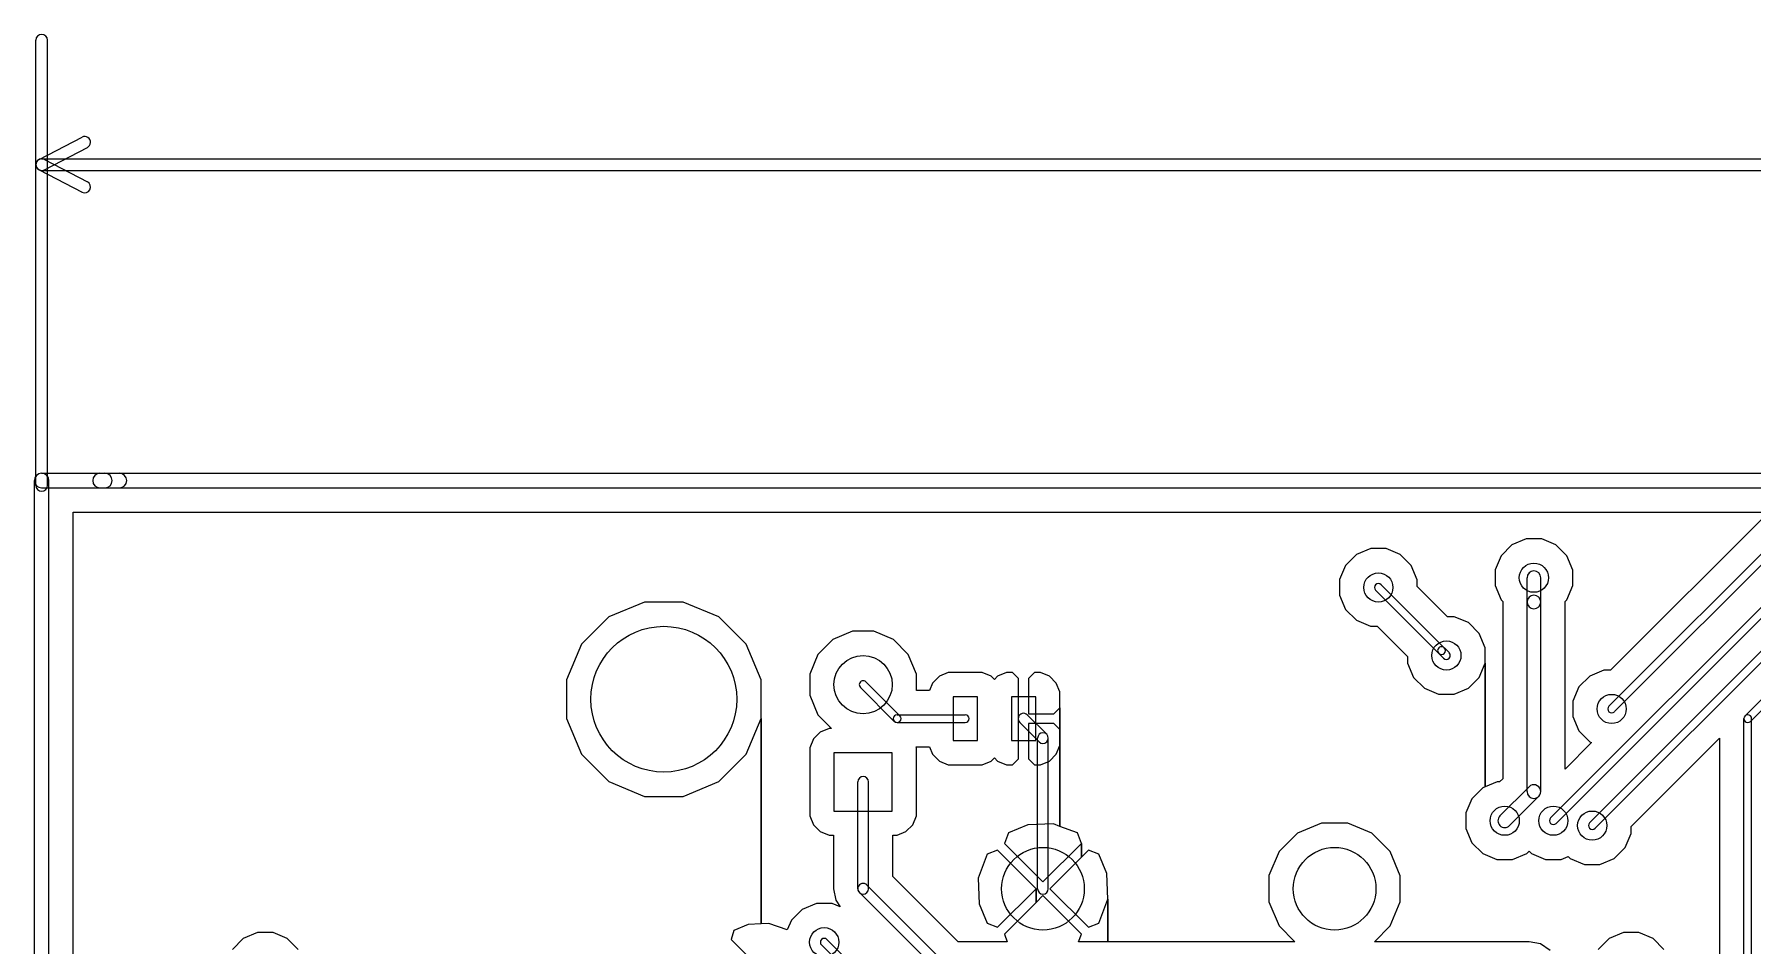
# Model space of a CAD drawing. Extents: x -29274 to 69862, y 24345 to 162744.
# Drawn here: x -8575 to 9100, y 72985 to 82360 of the extents above; entities that cross this region are included whole.
import ezdxf

# ---------------------------------------------------------------- set-up
doc = ezdxf.new("R2010")
doc.units = 0
doc.layers.add('BLACK', color=1, linetype='CONTINUOUS')

msp = doc.modelspace()

# ---------------------------------------------------------------- linework, layer by layer
at = {"layer": 'BLACK'}
for p, q in [((-8560, 77720), (-8560, 82300)), ((-8440, 77720), (-8440, 82300)), ((-8527, 81074), (-8085, 81303)), ((-8471, 80967), (-8029, 81196)), ((-8527, 80966), (-8085, 80737)), ((-8500, 81080), (61650, 81080)), ((-8500, 80960), (61650, 80960)), ((-8471, 81073), (-8029, 80844)), ((-8575, 26120), (-8575, 77770)), ((-8500, 77845), (-7700, 77845)), ((-8500, 77845), (-7850, 77845)), ((-8425, 26120), (-8425, 77770)), ((-7900, 77845), (61650, 77845)), ((-8500, 77695), (-7700, 77695)), ((-8500, 77695), (-7850, 77695)), ((-7900, 77695), (61650, 77695)), ((9821, 77648), (7622, 75449)), ((-8175, 26230), (-8175, 77445)), ((-8175, 77445), (-7900, 77445)), ((-8175, 26230), (-8175, 77445)), ((-8175, 77445), (-7900, 77445)), ((-7900, 77445), (-7850, 77445)), ((-7900, 77445), (-7850, 77445)), ((-7850, 77445), (-7700, 77445)), ((-7850, 77445), (-7700, 77445)), ((-7700, 77445), (9265, 77445)), ((-7700, 77445), (9265, 77445)), ((7022, 74299), (10171, 77448)), ((9265, 77445), (7639, 75819)), ((9265, 77445), (7639, 75819)), ((9878, 77591), (7679, 75392)), ((7079, 74242), (10228, 77391)), ((5171, 77069), (5024, 77008)), ((5171, 77069), (5024, 77008)), ((5330, 77069), (5171, 77069)), ((5330, 77069), (5171, 77069)), ((5476, 77008), (5330, 77069)), ((5476, 77008), (5330, 77069)), ((6624, 77108), (6512, 76996)), ((6624, 77108), (6512, 76996)), ((6771, 77169), (6624, 77108)), ((6771, 77169), (6624, 77108)), ((6930, 77169), (6771, 77169)), ((6930, 77169), (6771, 77169)), ((7076, 77108), (6930, 77169)), ((7076, 77108), (6930, 77169)), ((7188, 76996), (7076, 77108)), ((7188, 76996), (7076, 77108)), ((7422, 74249), (10371, 77198)), ((7479, 74192), (10428, 77141)), ((4912, 76896), (4851, 76750)), ((4912, 76896), (4851, 76750)), ((5024, 77008), (4912, 76896)), ((5024, 77008), (4912, 76896)), ((5588, 76896), (5476, 77008)), ((5588, 76896), (5476, 77008)), ((5649, 76749), (5588, 76896)), ((5649, 76749), (5588, 76896)), ((6512, 76996), (6451, 76850)), ((6512, 76996), (6451, 76850)), ((7249, 76849), (7188, 76996)), ((7249, 76849), (7188, 76996)), ((9022, 75349), (10621, 76948)), ((9079, 75292), (10678, 76891)), ((4851, 76750), (4851, 76591)), ((4851, 76750), (4851, 76591)), ((5649, 76681), (5649, 76749)), ((5649, 76681), (5649, 76749)), ((6451, 76850), (6451, 76691)), ((6451, 76850), (6451, 76691)), ((6780, 76520), (6780, 76770)), ((6920, 76520), (6920, 76770)), ((7249, 76690), (7249, 76849)), ((7249, 76690), (7249, 76849)), ((4851, 76591), (4912, 76444)), ((4851, 76591), (4912, 76444)), ((5222, 76641), (5871, 75992)), ((5279, 76698), (5928, 76049)), ((5961, 76369), (5649, 76681)), ((5961, 76369), (5649, 76681)), ((6451, 76691), (6512, 76544)), ((6451, 76691), (6512, 76544)), ((6512, 76544), (6530, 76526)), ((6512, 76544), (6530, 76526)), ((7170, 76526), (7188, 76544)), ((7170, 76526), (7188, 76544)), ((7188, 76544), (7249, 76690)), ((7188, 76544), (7249, 76690)), ((-2666, 76368), (-2947, 76087)), ((-2666, 76368), (-2947, 76087)), ((-2298, 76520), (-2666, 76368)), ((-2298, 76520), (-2666, 76368)), ((-1900, 76520), (-2298, 76520)), ((-1900, 76520), (-2298, 76520)), ((-1533, 76367), (-1900, 76520)), ((-1533, 76367), (-1900, 76520)), ((-1252, 76086), (-1533, 76367)), ((-1252, 76086), (-1533, 76367)), ((4912, 76444), (5024, 76332)), ((4912, 76444), (5024, 76332)), ((6030, 76369), (5961, 76369)), ((6030, 76369), (5961, 76369)), ((6176, 76308), (6030, 76369)), ((6176, 76308), (6030, 76369)), ((6530, 76526), (6530, 76520)), ((6530, 76526), (6530, 76520)), ((6530, 76520), (6530, 74702)), ((6530, 76520), (6530, 74702)), ((6780, 74570), (6780, 76520)), ((6920, 74570), (6920, 76520)), ((7170, 76520), (7170, 76526)), ((7170, 76520), (7170, 76526)), ((7170, 74801), (7170, 76520)), ((7170, 74801), (7170, 76520)), ((-159, 76219), (-361, 76135)), ((-159, 76219), (-361, 76135)), ((59, 76219), (-159, 76219)), ((59, 76219), (-159, 76219)), ((261, 76135), (59, 76219)), ((261, 76135), (59, 76219)), ((5024, 76332), (5170, 76271)), ((5024, 76332), (5170, 76271)), ((5170, 76271), (5239, 76271)), ((5170, 76271), (5239, 76271)), ((5239, 76271), (5551, 75959)), ((5239, 76271), (5551, 75959)), ((6288, 76196), (6176, 76308)), ((6288, 76196), (6176, 76308)), ((6349, 76049), (6288, 76196)), ((6349, 76049), (6288, 76196)), ((-2947, 76087), (-3100, 75720)), ((-2947, 76087), (-3100, 75720)), ((-1100, 75718), (-1252, 76086)), ((-1100, 75718), (-1252, 76086)), ((-361, 76135), (-515, 75981)), ((-361, 76135), (-515, 75981)), ((415, 75981), (261, 76135)), ((415, 75981), (261, 76135)), ((5978, 75999), (5929, 76048)), ((6349, 75890), (6349, 76049)), ((6349, 75890), (6349, 76049)), ((-515, 75981), (-599, 75779)), ((-515, 75981), (-599, 75779)), ((499, 75779), (415, 75981)), ((499, 75779), (415, 75981)), ((5551, 75959), (5551, 75891)), ((5551, 75959), (5551, 75891)), ((5551, 75891), (5612, 75744)), ((5551, 75891), (5612, 75744)), ((5921, 75942), (5872, 75991)), ((6288, 75744), (6349, 75890)), ((6288, 75744), (6349, 75890)), ((6349, 74619), (6349, 75890)), ((6349, 75890), (6349, 74619)), ((6349, 74619), (6349, 75890)), ((6349, 75890), (6349, 74619)), ((-3100, 75720), (-3100, 75322)), ((-3100, 75720), (-3100, 75322)), ((-1100, 75320), (-1100, 75718)), ((-1100, 75320), (-1100, 75718)), ((-599, 75779), (-599, 75561)), ((-599, 75779), (-599, 75561)), ((328, 75349), (-21, 75698)), ((499, 75610), (499, 75779)), ((499, 75610), (499, 75779)), ((664, 75686), (632, 75610)), ((664, 75686), (632, 75610)), ((734, 75756), (664, 75686)), ((734, 75756), (664, 75686)), ((826, 75794), (734, 75756)), ((826, 75794), (734, 75756)), ((1076, 75794), (826, 75794)), ((1076, 75794), (826, 75794)), ((1175, 75794), (1076, 75794)), ((1175, 75794), (1076, 75794)), ((1266, 75756), (1175, 75794)), ((1266, 75756), (1175, 75794)), ((1300, 75722), (1266, 75756)), ((1300, 75722), (1266, 75756)), ((1334, 75756), (1300, 75722)), ((1334, 75756), (1300, 75722)), ((1426, 75794), (1334, 75756)), ((1426, 75794), (1334, 75756)), ((1488, 75795), (1426, 75794)), ((1488, 75795), (1426, 75794)), ((1550, 75733), (1488, 75795)), ((1550, 75733), (1488, 75795)), ((1550, 75420), (1550, 75733)), ((1550, 75420), (1550, 75733)), ((1712, 75795), (1650, 75733)), ((1712, 75795), (1650, 75733)), ((1650, 75733), (1650, 75370)), ((1650, 75733), (1650, 75370)), ((1774, 75794), (1712, 75795)), ((1774, 75794), (1712, 75795)), ((1866, 75756), (1774, 75794)), ((1866, 75756), (1774, 75794)), ((1936, 75686), (1866, 75756)), ((1936, 75686), (1866, 75756)), ((1974, 75595), (1936, 75686)), ((1974, 75595), (1936, 75686)), ((5612, 75744), (5724, 75632)), ((5612, 75744), (5724, 75632)), ((6176, 75632), (6288, 75744)), ((6176, 75632), (6288, 75744)), ((7424, 75758), (7312, 75646)), ((7424, 75758), (7312, 75646)), ((7571, 75819), (7424, 75758)), ((7571, 75819), (7424, 75758)), ((7639, 75819), (7571, 75819)), ((7639, 75819), (7571, 75819)), ((-599, 75561), (-515, 75359)), ((-599, 75561), (-515, 75359)), ((271, 75292), (-78, 75641)), ((632, 75610), (499, 75610)), ((632, 75610), (499, 75610)), ((875, 75545), (875, 75095)), ((1125, 75545), (875, 75545)), ((1125, 75095), (1125, 75545)), ((1475, 75545), (1475, 75095)), ((1725, 75545), (1475, 75545)), ((1725, 75095), (1725, 75545)), ((1974, 75496), (1974, 75595)), ((1974, 75496), (1974, 75595)), ((1975, 75432), (1974, 75496)), ((1975, 75432), (1974, 75496)), ((5724, 75632), (5870, 75571)), ((5724, 75632), (5870, 75571)), ((5870, 75571), (6029, 75571)), ((5870, 75571), (6029, 75571)), ((6029, 75571), (6176, 75632)), ((6029, 75571), (6176, 75632)), ((7312, 75646), (7251, 75500)), ((7312, 75646), (7251, 75500)), ((7251, 75500), (7251, 75341)), ((7251, 75500), (7251, 75341)), ((-3100, 75322), (-2948, 74954)), ((-3100, 75322), (-2948, 74954)), ((-1253, 74953), (-1100, 75320)), ((-1253, 74953), (-1100, 75320)), ((-1100, 73209), (-1100, 75320)), ((-1100, 75320), (-1100, 73209)), ((-1100, 73209), (-1100, 75320)), ((-1100, 75320), (-1100, 73209)), ((-515, 75359), (-375, 75219)), ((-515, 75359), (-375, 75219)), ((300, 75360), (1000, 75360)), ((1550, 75370), (1550, 75420)), ((1550, 75370), (1550, 75420)), ((1550, 75270), (1550, 75370)), ((1550, 75270), (1550, 75370)), ((1839, 75159), (1639, 75359)), ((1650, 75370), (1913, 75370)), ((1650, 75370), (1913, 75370)), ((1913, 75370), (1975, 75432)), ((1913, 75370), (1975, 75432)), ((1975, 75208), (1975, 75432)), ((1975, 75432), (1975, 75208)), ((1975, 75208), (1975, 75432)), ((1975, 75432), (1975, 75208)), ((7251, 75341), (7312, 75194)), ((7251, 75341), (7312, 75194)), ((9010, 68970), (9010, 75320)), ((9090, 68970), (9090, 75320)), ((-491, 75181), (-561, 75111)), ((-491, 75181), (-561, 75111)), ((-399, 75219), (-491, 75181)), ((-399, 75219), (-491, 75181)), ((-375, 75219), (-399, 75219)), ((-375, 75219), (-399, 75219)), ((300, 75280), (1000, 75280)), ((1550, 75220), (1550, 75270)), ((1550, 75220), (1550, 75270)), ((1550, 74907), (1550, 75220)), ((1550, 74907), (1550, 75220)), ((1761, 75081), (1561, 75281)), ((1913, 75270), (1650, 75270)), ((1650, 75270), (1650, 74907)), ((1913, 75270), (1650, 75270)), ((1650, 75270), (1650, 74907)), ((1745, 73570), (1745, 75120)), ((1855, 73570), (1855, 75120)), ((1975, 75208), (1913, 75270)), ((1975, 75208), (1913, 75270)), ((1974, 75144), (1975, 75208)), ((1974, 75144), (1975, 75208)), ((1974, 75045), (1974, 75144)), ((1974, 75045), (1974, 75144)), ((1975, 74212), (1975, 75208)), ((1975, 75208), (1975, 74212)), ((1975, 74212), (1975, 75208)), ((1975, 75208), (1975, 74212)), ((7312, 75194), (7424, 75082)), ((7312, 75194), (7424, 75082)), ((7849, 74209), (8760, 75120)), ((7849, 74209), (8760, 75120)), ((8760, 75120), (8760, 72057)), ((8760, 75120), (8760, 72057)), ((-2948, 74954), (-2667, 74673)), ((-2948, 74954), (-2667, 74673)), ((-1534, 74672), (-1253, 74953)), ((-1534, 74672), (-1253, 74953)), ((-561, 75111), (-599, 75020)), ((-561, 75111), (-599, 75020)), ((-599, 75020), (-599, 74921)), ((-599, 75020), (-599, 74921)), ((250, 74970), (-350, 74970)), ((-350, 74970), (-350, 74370)), ((250, 74370), (250, 74970)), ((499, 75019), (494, 75030)), ((494, 75030), (632, 75030)), ((499, 75019), (494, 75030)), ((494, 75030), (632, 75030)), ((499, 74419), (499, 75019)), ((499, 74419), (499, 75019)), ((632, 75030), (664, 74954)), ((632, 75030), (664, 74954)), ((664, 74954), (734, 74884)), ((664, 74954), (734, 74884)), ((875, 75095), (1125, 75095)), ((1475, 75095), (1725, 75095)), ((1866, 74884), (1936, 74954)), ((1866, 74884), (1936, 74954)), ((1936, 74954), (1974, 75045)), ((1936, 74954), (1974, 75045)), ((7443, 75074), (7170, 74801)), ((7443, 75074), (7170, 74801)), ((7424, 75082), (7443, 75074)), ((7424, 75082), (7443, 75074)), ((-599, 74921), (-599, 74321)), ((-599, 74921), (-599, 74321)), ((734, 74884), (825, 74846)), ((734, 74884), (825, 74846)), ((825, 74846), (924, 74846)), ((825, 74846), (924, 74846)), ((924, 74846), (1174, 74846)), ((924, 74846), (1174, 74846)), ((1174, 74846), (1266, 74884)), ((1174, 74846), (1266, 74884)), ((1266, 74884), (1300, 74918)), ((1266, 74884), (1300, 74918)), ((1300, 74918), (1334, 74884)), ((1300, 74918), (1334, 74884)), ((1334, 74884), (1426, 74846)), ((1334, 74884), (1426, 74846)), ((1426, 74846), (1488, 74845)), ((1426, 74846), (1488, 74845)), ((1488, 74845), (1550, 74907)), ((1488, 74845), (1550, 74907)), ((1650, 74907), (1712, 74845)), ((1650, 74907), (1712, 74845)), ((1712, 74845), (1774, 74846)), ((1712, 74845), (1774, 74846)), ((1774, 74846), (1866, 74884)), ((1774, 74846), (1866, 74884)), ((-2667, 74673), (-2300, 74520)), ((-2667, 74673), (-2300, 74520)), ((-1902, 74520), (-1534, 74672)), ((-1902, 74520), (-1534, 74672)), ((-105, 73570), (-105, 74670)), ((5, 73570), (5, 74670)), ((6324, 74608), (6212, 74496)), ((6324, 74608), (6212, 74496)), ((6349, 74619), (6324, 74608)), ((6349, 74619), (6324, 74608)), ((6471, 74669), (6349, 74619)), ((6471, 74669), (6349, 74619)), ((6497, 74669), (6471, 74669)), ((6497, 74669), (6471, 74669)), ((6530, 74702), (6497, 74669)), ((6530, 74702), (6497, 74669)), ((6501, 74320), (6800, 74619)), ((-2300, 74520), (-1902, 74520)), ((-2300, 74520), (-1902, 74520)), ((499, 74320), (499, 74419)), ((499, 74320), (499, 74419)), ((6212, 74496), (6151, 74350)), ((6212, 74496), (6151, 74350)), ((6600, 74221), (6899, 74520)), ((-599, 74321), (-561, 74229)), ((-599, 74321), (-561, 74229)), ((-350, 74370), (250, 74370)), ((461, 74229), (499, 74320)), ((461, 74229), (499, 74320)), ((1908, 74237), (1644, 74228)), ((1908, 74237), (1644, 74228)), ((1975, 74212), (1908, 74237)), ((1975, 74212), (1908, 74237)), ((4666, 74245), (4418, 74142)), ((4666, 74245), (4418, 74142)), ((4935, 74245), (4666, 74245)), ((4935, 74245), (4666, 74245)), ((5183, 74142), (4935, 74245)), ((5183, 74142), (4935, 74245)), ((6151, 74350), (6151, 74191)), ((6151, 74350), (6151, 74191)), ((-561, 74229), (-491, 74159)), ((-561, 74229), (-491, 74159)), ((-491, 74159), (-400, 74121)), ((-491, 74159), (-400, 74121)), ((-400, 74121), (-355, 74121)), ((-400, 74121), (-355, 74121)), ((-355, 74121), (-355, 73570)), ((-355, 74121), (-355, 73570)), ((255, 73697), (255, 74121)), ((255, 74121), (299, 74121)), ((255, 73697), (255, 74121)), ((255, 74121), (299, 74121)), ((299, 74121), (391, 74159)), ((299, 74121), (391, 74159)), ((391, 74159), (461, 74229)), ((391, 74159), (461, 74229)), ((1445, 74144), (1404, 74037)), ((1445, 74144), (1404, 74037)), ((1644, 74228), (1445, 74144)), ((1644, 74228), (1445, 74144)), ((2155, 74144), (1975, 74212)), ((2155, 74144), (1975, 74212)), ((2196, 74037), (2155, 74144)), ((2196, 74037), (2155, 74144)), ((4418, 74142), (4228, 73953)), ((4418, 74142), (4228, 73953)), ((5372, 73952), (5183, 74142)), ((5372, 73952), (5183, 74142)), ((6151, 74191), (6212, 74044)), ((6151, 74191), (6212, 74044)), ((7788, 73994), (7849, 74140)), ((7788, 73994), (7849, 74140)), ((7849, 74140), (7849, 74209)), ((7849, 74140), (7849, 74209)), ((1226, 73925), (1133, 73678)), ((1226, 73925), (1133, 73678)), ((1333, 73966), (1226, 73925)), ((1333, 73966), (1226, 73925)), ((1729, 73570), (1333, 73966)), ((1729, 73570), (1333, 73966)), ((1404, 74037), (1800, 73641)), ((1404, 74037), (1800, 73641)), ((1800, 73641), (2196, 74037)), ((1800, 73641), (2196, 74037)), ((2196, 73895), (1871, 73570)), ((2196, 73895), (1871, 73570)), ((2196, 73895), (2196, 74037)), ((2196, 74037), (2196, 73895)), ((2196, 73895), (2196, 74037)), ((2196, 74037), (2196, 73895)), ((2267, 73966), (2196, 73895)), ((2267, 73966), (2196, 73895)), ((2374, 73925), (2267, 73966)), ((2374, 73925), (2267, 73966)), ((2458, 73726), (2374, 73925)), ((2458, 73726), (2374, 73925)), ((4228, 73953), (4125, 73705)), ((4228, 73953), (4125, 73705)), ((5475, 73704), (5372, 73952)), ((5475, 73704), (5372, 73952)), ((6212, 74044), (6324, 73932)), ((6212, 74044), (6324, 73932)), ((6324, 73932), (6470, 73871)), ((6324, 73932), (6470, 73871)), ((6629, 73871), (6776, 73932)), ((6629, 73871), (6776, 73932)), ((6776, 73932), (6800, 73956)), ((6776, 73932), (6800, 73956)), ((6800, 73956), (6824, 73932)), ((6800, 73956), (6824, 73932)), ((6824, 73932), (6970, 73871)), ((6824, 73932), (6970, 73871)), ((7129, 73871), (7203, 73903)), ((7129, 73871), (7203, 73903)), ((7203, 73903), (7224, 73882)), ((7203, 73903), (7224, 73882)), ((7224, 73882), (7370, 73821)), ((7224, 73882), (7370, 73821)), ((7529, 73821), (7676, 73882)), ((7529, 73821), (7676, 73882)), ((7676, 73882), (7788, 73994)), ((7676, 73882), (7788, 73994)), ((2467, 73462), (2458, 73726)), ((2467, 73462), (2458, 73726)), ((4125, 73705), (4125, 73436)), ((4125, 73705), (4125, 73436)), ((6470, 73871), (6629, 73871)), ((6470, 73871), (6629, 73871)), ((6970, 73871), (7129, 73871)), ((6970, 73871), (7129, 73871)), ((7370, 73821), (7529, 73821)), ((7370, 73821), (7529, 73821)), ((-355, 73570), (-332, 73453)), ((-355, 73570), (-332, 73453)), ((711, 72732), (-88, 73531)), ((788, 72809), (-11, 73608)), ((926, 73025), (255, 73697)), ((926, 73025), (255, 73697)), ((1133, 73678), (1142, 73414)), ((1133, 73678), (1142, 73414)), ((1333, 73174), (1729, 73570)), ((1333, 73174), (1729, 73570)), ((1729, 73428), (1729, 73570)), ((1729, 73570), (1729, 73428)), ((1729, 73428), (1729, 73570)), ((1729, 73570), (1729, 73428)), ((1871, 73570), (2267, 73174)), ((1871, 73570), (2267, 73174)), ((5475, 73435), (5475, 73704)), ((5475, 73435), (5475, 73704)), ((-676, 73358), (-788, 73246)), ((-676, 73358), (-788, 73246)), ((-529, 73419), (-676, 73358)), ((-529, 73419), (-676, 73358)), ((-370, 73419), (-529, 73419)), ((-370, 73419), (-529, 73419)), ((-286, 73384), (-370, 73419)), ((-286, 73384), (-370, 73419)), ((-332, 73453), (-286, 73384)), ((-332, 73453), (-286, 73384)), ((1142, 73414), (1226, 73215)), ((1142, 73414), (1226, 73215)), ((1729, 73428), (1404, 73103)), ((1729, 73428), (1404, 73103)), ((1800, 73499), (1729, 73428)), ((1800, 73499), (1729, 73428)), ((2196, 73103), (1800, 73499)), ((2196, 73103), (1800, 73499)), ((2374, 73215), (2467, 73462)), ((2374, 73215), (2467, 73462)), ((2467, 73025), (2467, 73462)), ((2467, 73462), (2467, 73025)), ((2467, 73025), (2467, 73462)), ((2467, 73462), (2467, 73025)), ((4125, 73436), (4228, 73188)), ((4125, 73436), (4228, 73188)), ((5372, 73187), (5475, 73435)), ((5372, 73187), (5475, 73435)), ((-1234, 73202), (-1381, 73142)), ((-1234, 73202), (-1381, 73142)), ((-1100, 73209), (-1234, 73202)), ((-1100, 73209), (-1234, 73202)), ((-1021, 73213), (-1100, 73209)), ((-1021, 73213), (-1100, 73209)), ((-830, 73146), (-1021, 73213)), ((-830, 73146), (-1021, 73213)), ((-788, 73246), (-830, 73146)), ((-788, 73246), (-830, 73146)), ((1226, 73215), (1333, 73174)), ((1226, 73215), (1333, 73174)), ((2267, 73174), (2374, 73215)), ((2267, 73174), (2374, 73215)), ((4228, 73188), (4390, 73025)), ((4228, 73188), (4390, 73025)), ((5209, 73025), (5372, 73187)), ((5209, 73025), (5372, 73187)), ((-6426, 73058), (-6538, 72946)), ((-6426, 73058), (-6538, 72946)), ((-6279, 73119), (-6426, 73058)), ((-6279, 73119), (-6426, 73058)), ((-6120, 73119), (-6279, 73119)), ((-6120, 73119), (-6279, 73119)), ((-5974, 73058), (-6120, 73119)), ((-5974, 73058), (-6120, 73119)), ((-5862, 72946), (-5974, 73058)), ((-5862, 72946), (-5974, 73058)), ((-1381, 73142), (-1408, 73048)), ((-1381, 73142), (-1408, 73048)), ((-1408, 73048), (-1135, 72776)), ((-1408, 73048), (-1135, 72776)), ((-422, 73048), (28, 72598)), ((1433, 73025), (926, 73025)), ((1433, 73025), (926, 73025)), ((1404, 73103), (1433, 73025)), ((1404, 73103), (1433, 73025)), ((2166, 73025), (2196, 73103)), ((2166, 73025), (2196, 73103)), ((2467, 73025), (2166, 73025)), ((2467, 73025), (2166, 73025)), ((4390, 73025), (2467, 73025)), ((4390, 73025), (2467, 73025)), ((6800, 73025), (5209, 73025)), ((6800, 73025), (5209, 73025)), ((6917, 73002), (6800, 73025)), ((6917, 73002), (6800, 73025)), ((7016, 72936), (6917, 73002)), ((7016, 72936), (6917, 73002)), ((7624, 73058), (7512, 72946)), ((7624, 73058), (7512, 72946)), ((7771, 73119), (7624, 73058)), ((7771, 73119), (7624, 73058)), ((7930, 73119), (7771, 73119)), ((7930, 73119), (7771, 73119)), ((8076, 73058), (7930, 73119)), ((8076, 73058), (7930, 73119)), ((8188, 72946), (8076, 73058)), ((8188, 72946), (8076, 73058)), ((-478, 72992), (-28, 72542))]:
    msp.add_line(p, q, dxfattribs=at)
for centre, radius in [((6850, 76770), 150), ((5250, 76670), 150), ((-2100, 75520), 750), ((5950, 75970), 150), ((-50, 75670), 300), ((7650, 75420), 150), ((6550, 74270), 150), ((7050, 74270), 150), ((7450, 74220), 150), ((1800, 73570), 425), ((4800, 73570), 425), ((-450, 73020), 150)]:
    msp.add_circle(centre, radius, dxfattribs=at)
for centre, radius, start, end in [((-8500, 82300), 60, 360, 540), ((-8057, 81250), 60, 297, 477), ((-8500, 81020), 60, 90, 270), ((-8499, 81020), 60, 62, 242), ((-8499, 81020), 60, 117, 297), ((-8057, 80790), 60, 242, 422), ((-8500, 77770), 75, 90, 270), ((-8500, 77770), 75, 360, 540), ((-8500, 77770), 75, 90, 270), ((-7900, 77770), 75, 90, 270), ((-7850, 77770), 75, 270, 450), ((-7700, 77770), 75, 270, 450), ((-8500, 77720), 60, 180, 360), ((5250, 76670), 40, 45, 225), ((6850, 76770), 70, 360, 540), ((6850, 76520), 70, 360, 540), ((6850, 76520), 70, 180, 360), ((5900, 76020), 40, 405, 585), ((5900, 76020), 40, 225, 405), ((5950, 75970), 40, 225, 405), ((-50, 75670), 40, 405, 585), ((300, 75320), 40, 90, 270), ((300, 75320), 40, 225, 405), ((1000, 75320), 40, 270, 450), ((1600, 75320), 55, 405, 585), ((7650, 75420), 40, 135, 315), ((9050, 75320), 40, 360, 540), ((9050, 75320), 40, 135, 315), ((1800, 75120), 55, 360, 540), ((1800, 75120), 55, 225, 405), ((-50, 74670), 55, 360, 540), ((6850, 74570), 70, 315, 495), ((6850, 74570), 70, 180, 360), ((6550, 74270), 70, 135, 315), ((7050, 74270), 40, 135, 315), ((7451, 74221), 40, 135, 315), ((-50, 73570), 55, 405, 585), ((-50, 73570), 55, 180, 360), ((1800, 73570), 55, 180, 360), ((-450, 73020), 40, 45, 225)]:
    msp.add_arc(centre, radius, start, end, dxfattribs=at)

doc.saveas('drawing.dxf')
